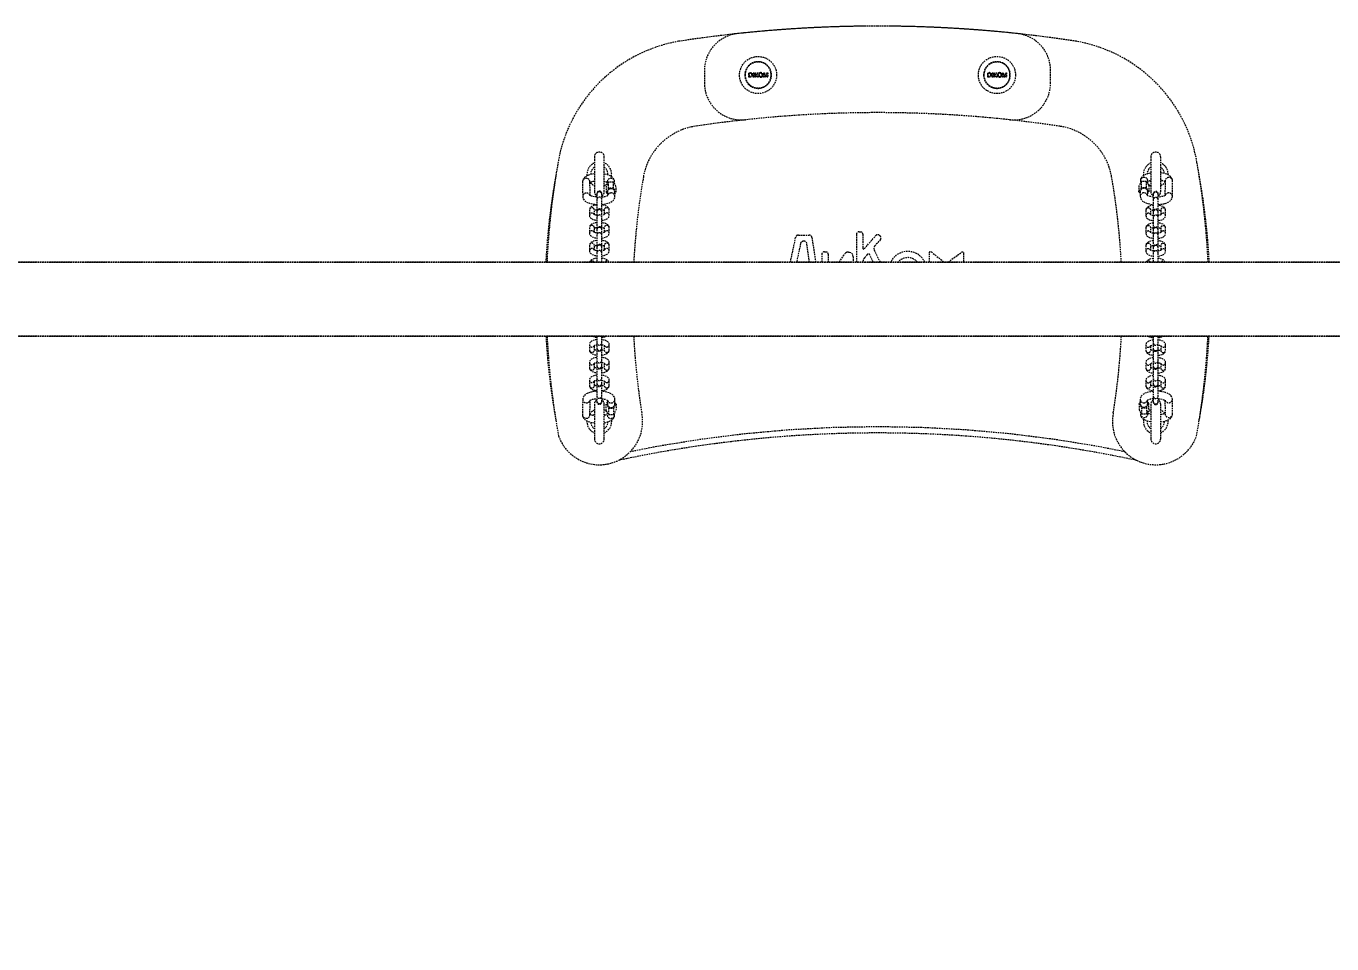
# Model space of a CAD drawing. Header units: millimetres. Extents: x -4440 to 2542, y -4302 to 3582.
# Drawn here: x -654 to 402, y -551 to 192 of the extents above; entities that cross this region are included whole.
import ezdxf

# ---------------------------------------------------------------- set-up
doc = ezdxf.new("R2010")
doc.units = ezdxf.units.MM
doc.linetypes.add('HIDDEN', pattern=[1.905, 1.27, -0.635])
doc.layers.add('DIKOM_ОБЪЕКТ', color=7, linetype='Continuous')
doc.layers.add('DIKOM_РАЗМЕР_ОБЪЕКТА', color=7, linetype='Continuous')
doc.styles.add('style1', font='arialbd.ttf', dxfattribs={"width": 0.8})
doc.dimstyles.new('1-50', dxfattribs={"dimtxt": 300, "dimasz": 200, "dimexe": 100, "dimexo": 0, "dimgap": 100, "dimtad": 1, "dimtxsty": 'style1', "dimcen": 200, "dimclrd": 7, "dimclre": 7, "dimclrt": 7, "dimadec": 1, "dimazin": 2, "dimtfac": 1, "dimtmove": 0, "dimatfit": 2, "dimfxl": 0, "dimlwd": 25, "dimlwe": 18, "dimarcsym": 0})

# ---------------------------------------------------------------- blocks, each defined once
blk = doc.blocks.new('*D2')
at = {"layer": 'Defpoints', "color": 0, "transparency": 16777216}
for p in [(-1667.4, -28.9), (2536.4, -836.2), (2536.4, -1274.4)]:
    blk.add_point(p, dxfattribs=at)
at = {"layer": 'DIKOM_РАЗМЕР_ОБЪЕКТА', "color": 7, "lineweight": 18, "transparency": 16777216}
for p, q in [((-1667.4, -28.9), (-1667.4, -1374.4)), ((2536.4, -836.2), (2536.4, -1374.4))]:
    blk.add_line(p, q, dxfattribs=at)
at = {"layer": 'DIKOM_РАЗМЕР_ОБЪЕКТА', "color": 7, "lineweight": 25, "transparency": 16777216}
blk.add_line((-1467.4, -1274.4), (2336.4, -1274.4), dxfattribs=at)
at = {"layer": 'DIKOM_РАЗМЕР_ОБЪЕКТА', "color": 7, "transparency": 16777216}
for points in [[(-1467.4, -1241.1), (-1467.4, -1307.8), (-1667.4, -1274.4)], [(2336.4, -1241.1), (2336.4, -1307.8), (2536.4, -1274.4)]]:
    blk.add_solid(points, dxfattribs=at)
at = {"layer": 'DIKOM_РАЗМЕР_ОБЪЕКТА', "color": 7, "transparency": 16777216, "insert": (540.2, -1021.3), "char_height": 300, "attachment_point": 5, "style": 'style1'}
blk.add_mtext('{\\fArial|b0|i0|c204|p34;4200}', dxfattribs=at)

msp = doc.modelspace()

# ---------------------------------------------------------------- linework, layer by layer
at = {"layer": 'DIKOM_ОБЪЕКТ', "color": 7, "linetype": 'HIDDEN', "lineweight": 15}
for p, q in [((-105.221, 155.991), (-105.221, 145.95)), ((-69.35, 154.204), (-68.135, 154.204)), ((-69.35, 150.704), (-69.35, 154.204)), ((-68.083, 150.704), (-69.35, 150.704)), ((-68.895, 151.113), (-68.895, 153.795)), ((-68.895, 153.795), (-68.142, 153.795)), ((-68.127, 151.113), (-68.895, 151.113)), ((-65.759, 154.204), (-65.304, 154.204)), ((-65.759, 150.704), (-65.759, 154.204)), ((-65.304, 150.704), (-65.759, 150.704)), ((-65.304, 154.204), (-65.304, 150.704)), ((-64.486, 154.204), (-64.031, 154.204)), ((-64.486, 150.704), (-64.486, 154.204)), ((-64.031, 150.704), (-64.486, 150.704)), ((-64.031, 154.204), (-64.031, 152.53)), ((-64.031, 151.932), (-64.031, 150.704)), ((-62.24, 154.204), (-61.6, 154.204)), ((-61.565, 150.704), (-62.179, 150.704)), ((-57.395, 154.204), (-56.687, 154.204)), ((-57.395, 150.704), (-57.395, 154.204)), ((-56.94, 150.704), (-57.395, 150.704)), ((-56.94, 153.679), (-56.94, 150.704)), ((-56.926, 153.679), (-56.94, 153.679)), ((-55.95, 150.704), (-56.926, 153.679)), ((-56.687, 154.204), (-55.86, 151.728)), ((-55.492, 150.704), (-55.95, 150.704)), ((-55.7, 151.21), (-55.691, 151.21)), ((-55.503, 151.77), (-54.662, 154.204)), ((-54.495, 153.631), (-55.492, 150.704)), ((-54.662, 154.204), (-54.031, 154.204)), ((-54.486, 153.631), (-54.495, 153.631)), ((-54.486, 150.704), (-54.486, 153.631)), ((-54.031, 150.704), (-54.486, 150.704)), ((-54.031, 154.204), (-54.031, 150.704)), ((123.832, 154.204), (125.046, 154.204)), ((123.832, 150.704), (123.832, 154.204)), ((125.099, 150.704), (123.832, 150.704)), ((124.286, 151.113), (124.286, 153.795)), ((124.286, 153.795), (125.039, 153.795)), ((125.054, 151.113), (124.286, 151.113)), ((127.423, 154.204), (127.877, 154.204)), ((127.423, 150.704), (127.423, 154.204)), ((127.877, 150.704), (127.423, 150.704)), ((127.877, 154.204), (127.877, 150.704)), ((128.695, 154.204), (129.15, 154.204)), ((128.695, 150.704), (128.695, 154.204)), ((129.15, 150.704), (128.695, 150.704)), ((129.15, 154.204), (129.15, 152.53)), ((129.15, 151.932), (129.15, 150.704)), ((130.942, 154.204), (131.582, 154.204)), ((131.616, 150.704), (131.002, 150.704)), ((135.786, 154.204), (136.494, 154.204)), ((135.786, 150.704), (135.786, 154.204)), ((136.241, 150.704), (135.786, 150.704)), ((136.241, 153.679), (136.241, 150.704)), ((136.255, 153.679), (136.241, 153.679)), ((137.231, 150.704), (136.255, 153.679)), ((136.494, 154.204), (137.322, 151.728)), ((137.69, 150.704), (137.231, 150.704)), ((137.482, 151.21), (137.491, 151.21)), ((137.678, 151.77), (138.519, 154.204)), ((138.686, 153.631), (137.69, 150.704)), ((138.519, 154.204), (139.15, 154.204)), ((138.695, 153.631), (138.686, 153.631)), ((138.695, 150.704), (138.695, 153.631)), ((139.15, 150.704), (138.695, 150.704)), ((139.15, 154.204), (139.15, 150.704)), ((174.722, 145.95), (174.722, 155.991)), ((-194.25, 86.044), (-194.25, 58.044)), ((-186.25, 58.044), (-186.25, 86.044)), ((255.75, 86.044), (255.75, 58.044)), ((263.75, 58.044), (263.75, 86.044)), ((-203.846, 65.941), (-203.678, 54.032)), ((-197.689, 54.858), (-197.846, 66.026)), ((-182.809, 65.772), (-184.823, 62.503)), ((-183.846, 65.969), (-183.82, 64.13)), ((-183.342, 71.463), (-183.25, 72.044)), ((-178.783, 65.777), (-182.809, 65.772)), ((-182.74, 60.868), (-182.809, 65.772)), ((-178.714, 60.873), (-178.783, 65.777)), ((-176.771, 62.515), (-178.783, 65.777)), ((-177.821, 64.217), (-177.847, 66.054)), ((248.286, 66.281), (246.272, 63.043)), ((247.347, 66.751), (247.32, 64.728)), ((248.217, 61.134), (248.286, 66.281)), ((252.312, 66.273), (248.286, 66.281)), ((252.243, 61.126), (252.312, 66.273)), ((254.324, 63.026), (252.312, 66.273)), ((253.32, 64.646), (253.347, 66.671)), ((263.75, 66.332), (264.445, 66.984)), ((267.347, 66.709), (267.188, 54.861)), ((273.179, 54.128), (273.347, 66.628)), ((-192.25, 56.342), (-192.25, 55.943)), ((-192.25, 55.943), (-192.25, 51.635)), ((-188.25, 55.943), (-188.25, 56.342)), ((-188.25, 51.635), (-188.25, 55.943)), ((-184.823, 62.503), (-184.754, 57.599)), ((-182.74, 60.868), (-184.754, 57.599)), ((-184.754, 57.599), (-183.704, 55.897)), ((-183.728, 57.563), (-183.689, 54.84)), ((-178.714, 60.873), (-182.74, 60.868)), ((-176.702, 57.611), (-178.714, 60.873)), ((-177.679, 54.145), (-177.728, 57.647)), ((-177.705, 55.984), (-176.702, 57.611)), ((-176.702, 57.611), (-176.771, 62.515)), ((246.203, 57.896), (246.272, 63.043)), ((248.217, 61.134), (246.203, 57.896)), ((246.203, 57.896), (247.207, 56.276)), ((247.229, 57.928), (247.18, 54.251)), ((252.243, 61.126), (248.217, 61.134)), ((254.254, 57.879), (252.243, 61.126)), ((253.189, 54.857), (253.229, 57.847)), ((253.207, 56.194), (254.254, 57.879)), ((254.324, 63.026), (254.254, 57.879)), ((257.75, 56.143), (257.75, 55.743)), ((257.75, 55.743), (257.75, 51.435)), ((261.75, 55.743), (261.75, 56.143)), ((261.75, 51.435), (261.75, 55.743)), ((-198.25, 43.163), (-198.25, 38.855)), ((-194.25, 39.402), (-194.25, 43.163)), ((-192.25, 51.635), (-192.25, 41.983)), ((-188.25, 41.983), (-188.25, 51.635)), ((-186.25, 43.163), (-186.249, 43.222)), ((-186.25, 43.163), (-186.25, 39.398)), ((-182.25, 38.855), (-182.25, 43.163)), ((251.75, 42.963), (251.75, 38.656)), ((255.75, 39.202), (255.75, 42.963)), ((257.75, 51.435), (257.75, 41.784)), ((261.75, 41.784), (261.75, 51.435)), ((263.75, 42.963), (263.75, 39.199)), ((267.75, 38.656), (267.75, 42.963)), ((-192.25, 41.983), (-192.25, 41.583)), ((-192.25, 41.583), (-192.25, 37.276)), ((-192.25, 37.276), (-192.25, 27.624)), ((-188.25, 41.583), (-188.25, 41.983)), ((-188.25, 37.276), (-188.25, 41.583)), ((-188.25, 27.624), (-188.25, 37.276)), ((257.75, 41.784), (257.75, 41.384)), ((257.75, 41.384), (257.75, 37.076)), ((257.75, 37.076), (257.75, 27.425)), ((261.75, 41.384), (261.75, 41.784)), ((261.75, 37.076), (261.75, 41.384)), ((261.75, 27.425), (261.75, 37.076)), ((-198.25, 28.804), (-198.25, 24.496)), ((-194.25, 25.043), (-194.25, 28.804)), ((-192.25, 27.624), (-192.25, 27.224)), ((-192.25, 27.224), (-192.25, 22.916)), ((-192.25, 22.916), (-192.25, 13.265)), ((-188.25, 27.224), (-188.25, 27.624)), ((-188.25, 22.916), (-188.25, 27.224)), ((-188.25, 13.265), (-188.25, 22.916)), ((-186.25, 28.804), (-186.249, 28.863)), ((-186.25, 28.804), (-186.25, 25.039)), ((-182.25, 24.496), (-182.25, 28.804)), ((-29.068, 22.856), (-20.594, 22.856)), ((17.987, 1.07), (17.987, 23.524)), ((19.955, 25.491), (20.94, 25.491)), ((22.909, 23.524), (22.909, 12.419)), ((24.196, 11.94), (33.388, 22.492)), ((36.166, 22.694), (36.911, 22.052)), ((251.75, 28.604), (251.75, 24.297)), ((255.75, 24.843), (255.75, 28.604)), ((257.75, 27.425), (257.75, 27.025)), ((257.75, 27.025), (257.75, 22.717)), ((257.75, 22.717), (257.75, 13.066)), ((261.75, 27.025), (261.75, 27.425)), ((261.75, 22.717), (261.75, 27.025)), ((261.75, 13.066), (261.75, 22.717)), ((263.75, 28.604), (263.75, 24.84)), ((267.75, 24.297), (267.75, 28.604)), ((-198.25, 14.445), (-198.25, 10.137)), ((-194.25, 10.683), (-194.25, 14.445)), ((-192.25, 13.265), (-192.25, 12.865)), ((-192.25, 12.865), (-192.25, 8.557)), ((-188.25, 12.865), (-188.25, 13.265)), ((-188.25, 8.557), (-188.25, 12.865)), ((-186.25, 14.445), (-186.249, 14.504)), ((-186.25, 14.445), (-186.25, 10.68)), ((-182.25, 10.137), (-182.25, 14.445)), ((-35.678, 1.07), (-31.473, 20.937)), ((-27.548, 16.016), (-30.67, 1.07)), ((-20.247, 1.07), (-22.437, 15.996)), ((-18.293, 20.917), (-15.307, 1.07)), ((32.099, 10.806), (36.761, 1.07)), ((37.111, 19.277), (32.537, 14.073)), ((251.75, 14.245), (251.75, 9.937)), ((255.75, 10.484), (255.75, 14.245)), ((257.75, 13.066), (257.75, 12.666)), ((257.75, 12.666), (257.75, 8.358)), ((261.75, 12.666), (261.75, 13.066)), ((261.75, 8.358), (261.75, 12.666)), ((263.75, 14.245), (263.75, 10.481)), ((267.75, 9.937), (267.75, 14.245)), ((2044.727, 1.07), (-675.226, 1.07)), ((-675.226, 1.07), (2044.727, 1.07)), ((-192.25, 8.557), (-192.25, 1.07)), ((-188.25, 1.07), (-188.25, 8.557)), ((-10.076, 1.07), (-10.076, 7.386)), ((-8.107, 9.355), (-7.123, 9.355)), ((-5.155, 7.386), (-5.155, 1.07)), ((3.815, 1.07), (8.106, 7.475)), ((11.17, 9.112), (12.114, 9.112)), ((14.92, 5.192), (14.92, 1.07)), ((26.454, 7.029), (24.196, 4.413)), ((31.307, 1.07), (28.591, 6.743)), ((76.745, 1.07), (76.745, 8.448)), ((78.286, 9.193), (88.497, 1.07)), ((91.843, 1.07), (102.713, 8.994)), ((104.304, 8.187), (104.304, 1.07)), ((257.75, 8.358), (257.75, 1.07)), ((261.75, 1.07), (261.75, 8.358)), ((-675.226, -58.93), (2044.727, -58.93)), ((2044.727, -58.93), (-675.226, -58.93)), ((-192.25, -58.93), (-192.25, -64.269)), ((-188.25, -64.269), (-188.25, -58.93)), ((257.75, -58.93), (257.75, -64.468)), ((261.75, -64.468), (261.75, -58.93)), ((-198.25, -65.848), (-198.25, -70.156)), ((-194.25, -70.156), (-194.25, -66.392)), ((-192.25, -64.269), (-192.25, -68.577)), ((-192.25, -68.577), (-192.25, -68.977)), ((-192.25, -68.977), (-192.25, -78.628)), ((-188.25, -68.577), (-188.25, -64.269)), ((-188.25, -68.977), (-188.25, -68.577)), ((-188.25, -78.628), (-188.25, -68.977)), ((-186.25, -66.395), (-186.25, -70.156)), ((-182.25, -70.156), (-182.25, -65.848)), ((251.75, -66.048), (251.75, -70.356)), ((255.75, -70.356), (255.749, -70.415)), ((255.75, -70.356), (255.75, -66.591)), ((257.75, -64.468), (257.75, -68.776)), ((257.75, -68.776), (257.75, -69.176)), ((257.75, -69.176), (257.75, -78.828)), ((261.75, -68.776), (261.75, -64.468)), ((261.75, -69.176), (261.75, -68.776)), ((261.75, -78.828), (261.75, -69.176)), ((263.75, -66.594), (263.75, -70.356)), ((267.75, -70.356), (267.75, -66.048)), ((-198.25, -80.208), (-198.25, -84.515)), ((-194.25, -84.515), (-194.25, -80.751)), ((-192.25, -78.628), (-192.25, -82.936)), ((-192.25, -82.936), (-192.25, -83.336)), ((-192.25, -83.336), (-192.25, -92.987)), ((-188.25, -82.936), (-188.25, -78.628)), ((-188.25, -83.336), (-188.25, -82.936)), ((-188.25, -92.987), (-188.25, -83.336)), ((-186.25, -80.754), (-186.25, -84.515)), ((-182.25, -84.515), (-182.25, -80.208)), ((251.75, -80.407), (251.75, -84.715)), ((255.75, -84.715), (255.75, -80.95)), ((257.75, -78.828), (257.75, -83.135)), ((257.75, -83.135), (257.75, -83.535)), ((257.75, -83.535), (257.75, -93.187)), ((261.75, -83.135), (261.75, -78.828)), ((261.75, -83.535), (261.75, -83.135)), ((261.75, -93.187), (261.75, -83.535)), ((263.75, -80.954), (263.75, -84.715)), ((267.75, -84.715), (267.75, -80.407)), ((-198.25, -94.567), (-198.25, -98.875)), ((-192.25, -92.987), (-192.25, -97.295)), ((-188.25, -97.295), (-188.25, -92.987)), ((-182.25, -98.875), (-182.25, -94.567)), ((251.75, -94.766), (251.75, -99.074)), ((255.75, -84.715), (255.749, -84.774)), ((257.75, -93.187), (257.75, -97.494)), ((261.75, -97.494), (261.75, -93.187)), ((267.75, -99.074), (267.75, -94.766)), ((-194.25, -98.875), (-194.25, -95.11)), ((-192.25, -97.295), (-192.25, -97.695)), ((-192.25, -97.695), (-192.25, -107.346)), ((-188.25, -97.695), (-188.25, -97.295)), ((-188.25, -107.346), (-188.25, -97.695)), ((-186.25, -95.113), (-186.25, -98.875)), ((255.75, -99.074), (255.749, -99.133)), ((255.75, -99.074), (255.75, -95.309)), ((257.75, -97.494), (257.75, -97.894)), ((257.75, -97.894), (257.75, -107.546)), ((261.75, -97.894), (261.75, -97.494)), ((261.75, -107.546), (261.75, -97.894)), ((263.75, -95.313), (263.75, -99.074)), ((-203.678, -110.039), (-203.846, -122.539)), ((-197.846, -122.62), (-197.688, -110.772)), ((-194.25, -113.956), (-194.25, -141.956)), ((-192.25, -107.346), (-192.25, -111.654)), ((-192.25, -111.654), (-192.25, -112.054)), ((-188.25, -111.654), (-188.25, -107.346)), ((-188.25, -112.054), (-188.25, -111.654)), ((-186.25, -141.956), (-186.25, -113.956)), ((-184.823, -118.937), (-184.754, -113.79)), ((-183.706, -112.105), (-184.754, -113.79)), ((-184.754, -113.79), (-182.742, -117.037)), ((-183.688, -110.769), (-183.728, -113.759)), ((-178.717, -117.045), (-176.702, -113.807)), ((-177.728, -113.839), (-177.679, -110.162)), ((-176.702, -113.807), (-177.706, -112.187)), ((-176.702, -113.807), (-176.771, -118.954)), ((247.206, -111.895), (246.203, -113.522)), ((246.203, -113.522), (248.215, -116.784)), ((246.203, -113.522), (246.272, -118.426)), ((247.18, -110.056), (247.229, -113.558)), ((252.241, -116.779), (254.254, -113.511)), ((253.229, -113.474), (253.19, -110.751)), ((254.254, -113.511), (253.205, -111.809)), ((254.324, -118.414), (254.254, -113.511)), ((255.75, -113.956), (255.75, -141.956)), ((257.75, -107.546), (257.75, -111.854)), ((257.75, -111.854), (257.75, -112.254)), ((261.75, -111.854), (261.75, -107.546)), ((261.75, -112.254), (261.75, -111.854)), ((263.75, -141.956), (263.75, -113.956)), ((267.19, -110.769), (267.347, -121.937)), ((273.347, -121.852), (273.179, -109.943)), ((-185.778, -122.686), (-186.25, -122.243)), ((-184.823, -118.937), (-182.811, -122.184)), ((-183.819, -120.557), (-183.846, -122.582)), ((-182.742, -117.037), (-182.811, -122.184)), ((-182.811, -122.184), (-178.785, -122.192)), ((-182.742, -117.037), (-178.717, -117.045)), ((-178.717, -117.045), (-178.785, -122.192)), ((-178.785, -122.192), (-176.771, -118.954)), ((-177.847, -122.662), (-177.819, -120.639)), ((246.272, -118.426), (248.284, -121.688)), ((247.322, -120.128), (247.347, -121.965)), ((248.215, -116.784), (252.241, -116.779)), ((248.215, -116.784), (248.284, -121.688)), ((248.284, -121.688), (252.309, -121.683)), ((252.241, -116.779), (252.309, -121.683)), ((252.309, -121.683), (254.324, -118.414)), ((253.347, -121.881), (253.321, -120.041)), ((266.75, -127.956), (266.712, -127.713))]:
    msp.add_line(p, q, dxfattribs=at)
at = {"layer": 'DIKOM_ОБЪЕКТ', "color": 7, "linetype": 'HIDDEN', "lineweight": 15, "flags": 128}
for points in [[(-66.895, 152.483), (-66.977, 151.833), (-67.115, 151.531), (-67.294, 151.327), (-67.586, 151.172), (-68.016, 151.115), (-68.127, 151.113)], [(-66.44, 152.473), (-66.591, 151.599), (-66.807, 151.207), (-67.067, 150.957), (-67.391, 150.801), (-68.083, 150.704)], [(-64.031, 152.53), (-63.71, 152.83), (-62.424, 154.032), (-62.24, 154.204)], [(-63.438, 152.486), (-63.673, 152.267), (-64.031, 151.932)], [(-62.179, 150.704), (-62.371, 150.977), (-63.141, 152.066), (-63.438, 152.486)], [(-63.102, 152.8), (-62.905, 152.984), (-62.12, 153.718), (-61.84, 153.979), (-61.6, 154.204)], [(-61.565, 150.704), (-61.761, 150.971), (-61.84, 151.079), (-61.989, 151.282), (-62.584, 152.093), (-63.102, 152.8)], [(126.286, 152.483), (126.205, 151.833), (126.066, 151.531), (125.888, 151.327), (125.596, 151.172), (125.165, 151.115), (125.054, 151.113)], [(126.741, 152.473), (126.59, 151.599), (126.374, 151.207), (126.114, 150.957), (125.79, 150.801), (125.099, 150.704)], [(129.15, 152.53), (129.471, 152.83), (130.757, 154.032), (130.942, 154.204)], [(129.743, 152.486), (129.509, 152.267), (129.15, 151.932)], [(131.002, 150.704), (130.81, 150.977), (130.04, 152.066), (129.743, 152.486)], [(130.08, 152.8), (130.276, 152.984), (131.062, 153.718), (131.341, 153.979), (131.582, 154.204)], [(131.616, 150.704), (131.42, 150.971), (131.341, 151.079), (131.192, 151.282), (130.598, 152.093), (130.08, 152.8)], [(-194.25, 72.299), (-195.464, 72.149), (-197.24, 71.796), (-198.9, 71.311), (-200.433, 70.665), (-201.699, 69.889), (-202.619, 69.054), (-203.278, 68.138), (-203.695, 67.125), (-203.846, 65.941)], [(-177.847, 66.054), (-178.006, 67.148), (-178.424, 68.15), (-179.047, 69.018), (-179.875, 69.792), (-180.966, 70.505), (-182.394, 71.161), (-184.08, 71.698), (-185.886, 72.089), (-186.25, 72.139)], [(255.75, 72.999), (254.058, 72.658), (252.381, 72.158), (250.832, 71.495), (249.421, 70.598), (248.513, 69.728), (247.868, 68.777), (247.473, 67.735), (247.347, 66.751)], [(273.347, 66.628), (273.225, 67.712), (272.834, 68.755), (272.227, 69.667), (271.411, 70.481), (270.335, 71.229), (268.937, 71.915), (267.267, 72.487), (265.466, 72.908), (263.75, 73.163)], [(-203.678, 54.032), (-203.519, 52.938), (-203.101, 51.936), (-202.478, 51.068), (-201.65, 50.294), (-200.559, 49.581), (-199.131, 48.925), (-197.445, 48.387), (-195.639, 47.997), (-193.754, 47.739), (-192.25, 47.636)], [(-192.25, 53.644), (-192.635, 53.662), (-194.13, 53.83), (-195.466, 54.079), (-196.571, 54.382), (-197.383, 54.695), (-197.818, 54.926), (-197.989, 55.049), (-197.978, 55.035)], [(-188.25, 47.688), (-187.932, 47.706), (-186.061, 47.937), (-184.285, 48.29), (-182.625, 48.775), (-181.092, 49.42), (-179.826, 50.197), (-178.906, 51.032), (-178.247, 51.948), (-177.83, 52.961), (-177.679, 54.145)], [(247.18, 54.251), (247.302, 53.168), (247.693, 52.124), (248.299, 51.213), (249.116, 50.399), (250.191, 49.651), (251.59, 48.965), (253.259, 48.393), (255.061, 47.972), (256.948, 47.691), (257.75, 47.629)], [(257.75, 53.643), (256.425, 53.822), (255.146, 54.097), (254.113, 54.419), (253.444, 54.708), (253.052, 54.937), (252.915, 55.045), (252.924, 55.033)], [(267.429, 55.021), (267.441, 55.036), (267.278, 54.912), (266.859, 54.675), (266.163, 54.385), (265.191, 54.088), (263.973, 53.826), (262.562, 53.632), (261.75, 53.577)], [(261.75, 47.57), (262.791, 47.627), (264.675, 47.86), (266.468, 48.222), (268.145, 48.721), (269.694, 49.385), (271.106, 50.282), (272.014, 51.151), (272.658, 52.103), (273.053, 53.145), (273.179, 54.128)], [(-192.25, 47.197), (-192.568, 47.169), (-193.987, 46.913), (-195.296, 46.521), (-196.486, 45.948), (-197.306, 45.31), (-197.858, 44.598), (-198.181, 43.777), (-198.25, 43.163)], [(-182.25, 43.163), (-182.397, 44.057), (-182.783, 44.821), (-183.349, 45.457), (-184.123, 46.014), (-185.197, 46.519), (-186.555, 46.923), (-188.018, 47.18), (-188.25, 47.199)], [(257.75, 46.997), (257.432, 46.97), (256.013, 46.714), (254.704, 46.322), (253.514, 45.748), (252.694, 45.111), (252.142, 44.398), (251.819, 43.578), (251.75, 42.963)], [(267.75, 42.963), (267.603, 43.857), (267.217, 44.622), (266.651, 45.257), (265.877, 45.815), (264.803, 46.32), (263.445, 46.724), (261.982, 46.981), (261.75, 47)], [(-198.25, 38.855), (-198.103, 37.961), (-197.716, 37.197), (-197.15, 36.561), (-196.376, 36.004), (-195.302, 35.499), (-193.945, 35.095), (-192.481, 34.838), (-192.25, 34.819)], [(-192.25, 32.837), (-192.568, 32.81), (-193.987, 32.554), (-195.296, 32.162), (-196.486, 31.589), (-197.306, 30.951), (-197.858, 30.239), (-198.181, 29.418), (-198.25, 28.804)], [(-192.25, 38.853), (-193.02, 38.986), (-193.833, 39.221), (-194.29, 39.419), (-194.476, 39.536), (-194.465, 39.522)], [(-186.04, 39.519), (-186.034, 39.528), (-186.251, 39.398), (-186.724, 39.2), (-187.467, 38.989), (-188.25, 38.85)], [(-188.25, 34.821), (-187.932, 34.849), (-186.512, 35.105), (-185.203, 35.497), (-184.013, 36.07), (-183.194, 36.708), (-182.641, 37.42), (-182.318, 38.241), (-182.25, 38.855)], [(-182.25, 28.804), (-182.397, 29.698), (-182.783, 30.462), (-183.349, 31.098), (-184.123, 31.655), (-185.197, 32.16), (-186.555, 32.564), (-188.018, 32.821), (-188.25, 32.84)], [(251.75, 38.656), (251.897, 37.762), (252.284, 36.997), (252.85, 36.362), (253.624, 35.804), (254.698, 35.3), (256.055, 34.895), (257.519, 34.638), (257.75, 34.62)], [(257.75, 32.638), (257.432, 32.611), (256.013, 32.355), (254.704, 31.963), (253.514, 31.389), (252.694, 30.752), (252.142, 30.039), (251.819, 29.219), (251.75, 28.604)], [(257.75, 38.654), (256.98, 38.787), (256.167, 39.021), (255.71, 39.22), (255.524, 39.337), (255.535, 39.323)], [(263.961, 39.32), (263.966, 39.329), (263.749, 39.198), (263.276, 39), (262.533, 38.79), (261.75, 38.651)], [(261.75, 34.622), (262.068, 34.649), (263.488, 34.905), (264.797, 35.297), (265.987, 35.871), (266.806, 36.508), (267.359, 37.221), (267.682, 38.041), (267.75, 38.656)], [(267.75, 28.604), (267.603, 29.498), (267.217, 30.263), (266.651, 30.898), (265.877, 31.456), (264.803, 31.96), (263.445, 32.365), (261.982, 32.622), (261.75, 32.64)], [(-198.25, 24.496), (-198.103, 23.602), (-197.716, 22.837), (-197.15, 22.202), (-196.376, 21.645), (-195.302, 21.14), (-193.945, 20.736), (-192.481, 20.479), (-192.25, 20.46)], [(-192.25, 24.494), (-193.02, 24.627), (-193.833, 24.861), (-194.29, 25.06), (-194.476, 25.177), (-194.465, 25.163)], [(-186.04, 25.16), (-186.034, 25.169), (-186.251, 25.039), (-186.724, 24.841), (-187.467, 24.63), (-188.25, 24.491)], [(-188.25, 20.462), (-187.932, 20.49), (-186.512, 20.745), (-185.203, 21.138), (-184.013, 21.711), (-183.194, 22.349), (-182.641, 23.061), (-182.318, 23.882), (-182.25, 24.496)], [(17.987, 23.524), (18.098, 24.342), (18.318, 24.79), (18.68, 25.138), (18.922, 25.27)], [(20.94, 25.491), (21.76, 25.38), (22.208, 25.16), (22.556, 24.797), (22.687, 24.557)], [(251.75, 24.297), (251.897, 23.403), (252.284, 22.638), (252.85, 22.003), (253.624, 21.445), (254.698, 20.94), (256.055, 20.536), (257.519, 20.279), (257.75, 20.26)], [(257.75, 24.295), (256.98, 24.428), (256.167, 24.662), (255.71, 24.861), (255.524, 24.978), (255.535, 24.964)], [(263.961, 24.96), (263.966, 24.969), (263.749, 24.839), (263.276, 24.641), (262.533, 24.431), (261.75, 24.292)], [(261.75, 20.263), (262.068, 20.29), (263.488, 20.546), (264.797, 20.938), (265.987, 21.512), (266.806, 22.149), (267.359, 22.862), (267.682, 23.682), (267.75, 24.297)], [(-192.25, 18.478), (-192.568, 18.451), (-193.987, 18.195), (-195.296, 17.803), (-196.486, 17.229), (-197.306, 16.592), (-197.858, 15.879), (-198.181, 15.059), (-198.25, 14.445)], [(-192.25, 10.135), (-193.02, 10.268), (-193.833, 10.502), (-194.29, 10.701), (-194.476, 10.818), (-194.465, 10.804)], [(-182.25, 14.445), (-182.397, 15.338), (-182.783, 16.103), (-183.349, 16.739), (-184.123, 17.296), (-185.197, 17.801), (-186.555, 18.205), (-188.018, 18.462), (-188.25, 18.481)], [(-186.04, 10.801), (-186.034, 10.81), (-186.251, 10.679), (-186.724, 10.481), (-187.467, 10.271), (-188.25, 10.132)], [(22.909, 12.419), (22.967, 11.904), (23.037, 11.714), (23.157, 11.549), (23.264, 11.477), (23.39, 11.445), (23.546, 11.46), (23.772, 11.561), (24.153, 11.892), (24.196, 11.94)], [(257.75, 18.279), (257.432, 18.251), (256.013, 17.996), (254.704, 17.604), (253.514, 17.03), (252.694, 16.392), (252.142, 15.68), (251.819, 14.86), (251.75, 14.245)], [(257.75, 9.935), (256.98, 10.069), (256.167, 10.303), (255.71, 10.501), (255.524, 10.619), (255.535, 10.605)], [(267.75, 14.245), (267.603, 15.139), (267.217, 15.904), (266.651, 16.539), (265.877, 17.097), (264.803, 17.601), (263.445, 18.006), (261.982, 18.263), (261.75, 18.281)], [(263.961, 10.601), (263.966, 10.61), (263.749, 10.48), (263.276, 10.282), (262.533, 10.072), (261.75, 9.933)], [(-198.25, 10.137), (-198.103, 9.243), (-197.716, 8.478), (-197.15, 7.843), (-196.376, 7.285), (-195.302, 6.781), (-193.945, 6.376), (-192.481, 6.119), (-192.25, 6.101)], [(-192.25, 4.119), (-192.568, 4.092), (-193.987, 3.836), (-195.296, 3.444), (-196.486, 2.87), (-197.306, 2.233), (-197.858, 1.52), (-198.035, 1.07)], [(-188.25, 6.103), (-187.932, 6.131), (-186.512, 6.386), (-185.203, 6.778), (-184.013, 7.352), (-183.194, 7.989), (-182.641, 8.702), (-182.318, 9.522), (-182.25, 10.137)], [(-182.442, 1.07), (-182.783, 1.744), (-183.349, 2.379), (-184.123, 2.937), (-185.197, 3.441), (-186.555, 3.846), (-188.018, 4.103), (-188.25, 4.121)], [(-10.076, 7.386), (-9.965, 8.205), (-9.745, 8.654), (-9.382, 9.002), (-9.14, 9.133)], [(-7.123, 9.355), (-6.304, 9.244), (-5.856, 9.024), (-5.508, 8.661), (-5.376, 8.42)], [(12.114, 9.112), (13.081, 8.806), (13.879, 8.176), (14.513, 7.152), (14.911, 5.459), (14.92, 5.192)], [(76.745, 8.448), (76.845, 9.063), (76.962, 9.28), (77.145, 9.449), (77.353, 9.529), (77.556, 9.536), (77.878, 9.446), (78.286, 9.193)], [(102.713, 8.994), (103.262, 9.273), (103.529, 9.309), (103.795, 9.255), (103.996, 9.123), (104.133, 8.947), (104.263, 8.601), (104.304, 8.187)], [(251.75, 9.937), (251.897, 9.044), (252.284, 8.279), (252.85, 7.643), (253.624, 7.086), (254.698, 6.581), (256.055, 6.177), (257.519, 5.92), (257.75, 5.901)], [(257.75, 3.92), (257.432, 3.892), (256.013, 3.637), (254.704, 3.244), (253.514, 2.671), (252.694, 2.033), (252.142, 1.321), (252.043, 1.07)], [(261.75, 5.904), (262.068, 5.931), (263.488, 6.187), (264.797, 6.579), (265.987, 7.152), (266.806, 7.79), (267.359, 8.502), (267.682, 9.323), (267.75, 9.937)], [(267.457, 1.07), (267.217, 1.545), (266.651, 2.18), (265.877, 2.737), (264.803, 3.242), (263.445, 3.646), (261.982, 3.903), (261.75, 3.922)], [(-192.25, -61.815), (-192.568, -61.842), (-193.987, -62.098), (-195.296, -62.49), (-196.486, -63.064), (-197.306, -63.701), (-197.858, -64.414), (-198.181, -65.234), (-198.25, -65.848)], [(-182.25, -65.848), (-182.397, -64.955), (-182.783, -64.19), (-183.349, -63.554), (-184.123, -62.997), (-185.197, -62.492), (-186.555, -62.088), (-188.018, -61.831), (-188.25, -61.812)], [(257.75, -62.014), (257.432, -62.042), (256.013, -62.297), (254.704, -62.689), (253.514, -63.263), (252.694, -63.901), (252.142, -64.613), (251.819, -65.433), (251.75, -66.048)], [(267.75, -66.048), (267.603, -65.154), (267.217, -64.389), (266.651, -63.754), (265.877, -63.196), (264.803, -62.692), (263.445, -62.287), (261.982, -62.03), (261.75, -62.012)], [(-198.25, -70.156), (-198.103, -71.05), (-197.716, -71.815), (-197.15, -72.45), (-196.376, -73.008), (-195.302, -73.512), (-193.945, -73.917), (-192.481, -74.174), (-192.25, -74.192)], [(-194.46, -66.512), (-194.465, -66.521), (-194.249, -66.391), (-193.775, -66.193), (-193.032, -65.983), (-192.25, -65.844)], [(-188.25, -65.847), (-187.479, -65.98), (-186.666, -66.214), (-186.21, -66.413), (-186.023, -66.53), (-186.034, -66.516)], [(-188.25, -74.19), (-187.932, -74.162), (-186.512, -73.907), (-185.203, -73.515), (-184.013, -72.941), (-183.194, -72.304), (-182.641, -71.591), (-182.318, -70.771), (-182.25, -70.156)], [(251.75, -70.356), (251.897, -71.249), (252.284, -72.014), (252.85, -72.65), (253.624, -73.207), (254.698, -73.712), (256.055, -74.116), (257.519, -74.373), (257.75, -74.392)], [(255.54, -66.712), (255.535, -66.721), (255.751, -66.59), (256.225, -66.392), (256.968, -66.182), (257.75, -66.043)], [(261.75, -66.046), (262.521, -66.179), (263.334, -66.413), (263.791, -66.612), (263.977, -66.729), (263.966, -66.715)], [(261.75, -74.389), (262.068, -74.362), (263.488, -74.106), (264.797, -73.714), (265.987, -73.141), (266.806, -72.503), (267.359, -71.791), (267.682, -70.97), (267.75, -70.356)], [(-192.25, -76.174), (-192.568, -76.201), (-193.987, -76.457), (-195.296, -76.849), (-196.486, -77.423), (-197.306, -78.06), (-197.858, -78.773), (-198.181, -79.593), (-198.25, -80.208)], [(-194.46, -80.871), (-194.465, -80.88), (-194.249, -80.75), (-193.775, -80.552), (-193.032, -80.342), (-192.25, -80.203)], [(-182.25, -80.208), (-182.397, -79.314), (-182.783, -78.549), (-183.349, -77.914), (-184.123, -77.356), (-185.197, -76.852), (-186.555, -76.447), (-188.018, -76.19), (-188.25, -76.172)], [(-188.25, -80.206), (-187.479, -80.339), (-186.666, -80.573), (-186.21, -80.772), (-186.023, -80.889), (-186.034, -80.875)], [(257.75, -76.373), (257.432, -76.401), (256.013, -76.656), (254.704, -77.049), (253.514, -77.622), (252.694, -78.26), (252.142, -78.972), (251.819, -79.793), (251.75, -80.407)], [(255.54, -81.071), (255.535, -81.08), (255.751, -80.95), (256.225, -80.752), (256.968, -80.541), (257.75, -80.402)], [(267.75, -80.407), (267.603, -79.513), (267.217, -78.748), (266.651, -78.113), (265.877, -77.556), (264.803, -77.051), (263.445, -76.647), (261.982, -76.39), (261.75, -76.371)], [(261.75, -80.405), (262.521, -80.538), (263.334, -80.772), (263.791, -80.971), (263.977, -81.088), (263.966, -81.074)], [(-198.25, -84.515), (-198.103, -85.409), (-197.716, -86.174), (-197.15, -86.809), (-196.376, -87.367), (-195.302, -87.871), (-193.945, -88.276), (-192.481, -88.533), (-192.25, -88.551)], [(-192.25, -90.533), (-192.568, -90.561), (-193.987, -90.816), (-195.296, -91.208), (-196.486, -91.782), (-197.306, -92.42), (-197.858, -93.132), (-198.181, -93.952), (-198.25, -94.567)], [(-194.46, -95.231), (-194.465, -95.24), (-194.249, -95.109), (-193.775, -94.911), (-193.032, -94.701), (-192.25, -94.562)], [(-188.25, -88.549), (-187.932, -88.522), (-186.512, -88.266), (-185.203, -87.874), (-184.013, -87.3), (-183.194, -86.663), (-182.641, -85.95), (-182.318, -85.13), (-182.25, -84.515)], [(-182.25, -94.567), (-182.397, -93.673), (-182.783, -92.908), (-183.349, -92.273), (-184.123, -91.715), (-185.197, -91.211), (-186.555, -90.806), (-188.018, -90.549), (-188.25, -90.531)], [(-188.25, -94.565), (-187.479, -94.698), (-186.666, -94.932), (-186.21, -95.131), (-186.023, -95.248), (-186.034, -95.234)], [(251.75, -84.715), (251.897, -85.609), (252.284, -86.373), (252.85, -87.009), (253.624, -87.566), (254.698, -88.071), (256.055, -88.475), (257.519, -88.732), (257.75, -88.751)], [(257.75, -90.732), (257.432, -90.76), (256.013, -91.016), (254.704, -91.408), (253.514, -91.981), (252.694, -92.619), (252.142, -93.331), (251.819, -94.152), (251.75, -94.766)], [(255.54, -95.43), (255.535, -95.439), (255.751, -95.309), (256.225, -95.111), (256.968, -94.9), (257.75, -94.762)], [(261.75, -88.749), (262.068, -88.721), (263.488, -88.465), (264.797, -88.073), (265.987, -87.5), (266.806, -86.862), (267.359, -86.15), (267.682, -85.329), (267.75, -84.715)], [(267.75, -94.766), (267.603, -93.872), (267.217, -93.108), (266.651, -92.472), (265.877, -91.915), (264.803, -91.41), (263.445, -91.006), (261.982, -90.749), (261.75, -90.73)], [(261.75, -94.764), (262.521, -94.898), (263.334, -95.132), (263.791, -95.33), (263.977, -95.448), (263.966, -95.433)], [(-192.25, -103.481), (-193.29, -103.538), (-195.174, -103.771), (-196.967, -104.133), (-198.644, -104.632), (-200.193, -105.296), (-201.605, -106.193), (-202.513, -107.062), (-203.157, -108.014), (-203.553, -109.056), (-203.678, -110.039)], [(-198.25, -98.875), (-198.103, -99.768), (-197.716, -100.533), (-197.15, -101.169), (-196.376, -101.726), (-195.302, -102.231), (-193.945, -102.635), (-192.481, -102.892), (-192.25, -102.911)], [(-188.25, -102.908), (-187.932, -102.881), (-186.512, -102.625), (-185.203, -102.233), (-184.013, -101.659), (-183.194, -101.022), (-182.641, -100.309), (-182.318, -99.489), (-182.25, -98.875)], [(-177.679, -110.162), (-177.801, -109.079), (-178.192, -108.035), (-178.798, -107.124), (-179.615, -106.31), (-180.69, -105.562), (-182.089, -104.876), (-183.759, -104.304), (-185.56, -103.883), (-187.447, -103.602), (-188.25, -103.54)], [(257.75, -103.599), (257.432, -103.617), (255.562, -103.848), (253.786, -104.201), (252.126, -104.686), (250.592, -105.332), (249.327, -106.108), (248.406, -106.943), (247.748, -107.859), (247.331, -108.872), (247.18, -110.056)], [(251.75, -99.074), (251.897, -99.968), (252.284, -100.732), (252.85, -101.368), (253.624, -101.925), (254.698, -102.43), (256.055, -102.834), (257.519, -103.091), (257.75, -103.11)], [(261.75, -103.108), (262.068, -103.08), (263.488, -102.824), (264.797, -102.432), (265.987, -101.859), (266.806, -101.221), (267.359, -100.509), (267.682, -99.688), (267.75, -99.074)], [(273.179, -109.943), (273.02, -108.849), (272.602, -107.847), (271.979, -106.979), (271.151, -106.205), (270.06, -105.492), (268.632, -104.836), (266.946, -104.299), (265.14, -103.908), (263.255, -103.65), (261.75, -103.547)], [(-197.929, -110.932), (-197.94, -110.948), (-197.777, -110.823), (-197.358, -110.586), (-196.662, -110.296), (-195.69, -109.999), (-194.472, -109.737), (-193.062, -109.543), (-192.25, -109.488)], [(-188.25, -109.554), (-186.924, -109.733), (-185.645, -110.008), (-184.612, -110.331), (-183.943, -110.619), (-183.551, -110.848), (-183.415, -110.956), (-183.423, -110.944)], [(261.75, -109.555), (262.136, -109.573), (263.631, -109.742), (264.966, -109.99), (266.072, -110.293), (266.883, -110.606), (267.318, -110.837), (267.489, -110.96), (267.478, -110.946)], [(-203.846, -122.539), (-203.724, -123.623), (-203.333, -124.666), (-202.726, -125.578), (-201.91, -126.392), (-200.835, -127.14), (-199.436, -127.826), (-197.766, -128.398), (-195.965, -128.819), (-194.25, -129.075)], [(-186.25, -128.91), (-184.558, -128.569), (-182.881, -128.069), (-181.332, -127.406), (-179.92, -126.509), (-179.012, -125.639), (-178.367, -124.688), (-177.972, -123.646), (-177.847, -122.662)], [(247.347, -121.965), (247.507, -123.059), (247.925, -124.061), (248.548, -124.929), (249.375, -125.703), (250.467, -126.416), (251.895, -127.072), (253.581, -127.61), (255.386, -128), (255.83, -128.061)], [(263.75, -128.21), (264.965, -128.06), (266.741, -127.707), (268.4, -127.222), (269.934, -126.577), (271.199, -125.8), (272.12, -124.965), (272.779, -124.049), (273.196, -123.036), (273.347, -121.852)], [(234.906, -152.513), (213.011, -148.165), (177.767, -142.457), (142.269, -137.997), (106.532, -134.796), (70.676, -132.871), (34.75, -132.229), (-1.175, -132.871), (-37.032, -134.796), (-72.768, -137.997), (-108.266, -142.457), (-143.51, -148.165), (-165.396, -152.511)]]:
    msp.add_lwpolyline(points, dxfattribs=at)
at = {"layer": 'DIKOM_ОБЪЕКТ', "color": 7, "linetype": 'HIDDEN', "lineweight": 15}
for centre in [(-61.84, 152.336), (131.341, 152.336)]:
    msp.add_circle(centre, 15, dxfattribs=at)
at = {"layer": 'DIKOM_ОБЪЕКТ', "color": 7, "linetype": 'HIDDEN', "lineweight": 15, "extrusion": (4.69792e-17, 3.50016e-15, -1)}
for centre, radius in [((61.84, 152.336), 10.8), ((61.84, 152.336), 10.5), ((-131.341, 152.336), 10.8), ((-131.341, 152.336), 10.5)]:
    msp.add_circle(centre, radius, dxfattribs=at)
at = {"layer": 'DIKOM_ОБЪЕКТ', "color": 7, "linetype": 'HIDDEN', "lineweight": 15}
for centre, radius, start, end in [((34.855, -866.425), 1058.336, 90.552281, 98.74938), ((34.965, -866.425), 1058.336, 90.011595, 96.151033), ((34.536, -866.425), 1058.336, 83.848967, 89.988405), ((34.646, -866.425), 1058.336, 81.25062, 89.447719), ((-105.331, 61.412), 120, 99.981896, 170.105559), ((-75.221, 155.991), 30, 96.151033, 180), ((144.722, 155.991), 30, 0, 83.848967), ((174.831, 61.412), 120, 9.894441, 80.018104), ((-67.966, 152.718), 1.096, 347.628677, 99.267472), ((-67.942, 152.73), 1.523, 350.316871, 97.296636), ((-59.682, 152.581), 1.676, 89.385444, 185.811618), ((-59.675, 152.324), 1.677, 177.002373, 270.367912), ((-59.691, 152.626), 1.224, 88.499747, 190.533826), ((-59.659, 152.293), 1.241, 174.929711, 269.512231), ((-59.631, 152.255), 1.206, 268.182169, 9.271373), ((-59.651, 152.594), 1.672, 355.033647, 90.43988), ((-59.613, 152.283), 1.636, 268.211484, 5.847736), ((-59.687, 152.606), 1.257, 352.837437, 88.724712), ((-62.358, 149.428), 6.894, 15.001555, 19.484912), ((-17.642, 138.78), 40.027, 161.06226, 161.907518), ((125.216, 152.718), 1.096, 347.618448, 99.279362), ((125.24, 152.73), 1.523, 350.31727, 97.290945), ((133.499, 152.582), 1.676, 89.38075, 185.820058), ((133.506, 152.324), 1.677, 176.996628, 270.37138), ((133.49, 152.626), 1.224, 88.497623, 190.539814), ((133.523, 152.293), 1.241, 174.921215, 269.517783), ((133.55, 152.255), 1.206, 268.182169, 9.271373), ((133.53, 152.594), 1.672, 355.033647, 90.43988), ((133.568, 152.283), 1.636, 268.21227, 5.844476), ((133.494, 152.606), 1.257, 352.838234, 88.722339), ((130.777, 149.415), 6.941, 15.005502, 19.460903), ((175.539, 138.78), 40.027, 161.06226, 161.907518), ((-75.221, 145.95), 30, 180, 276.195573), ((144.722, 145.95), 30, 263.804427, 0), ((34.86, -868.092), 990, 90.006326, 96.195573), ((34.641, -868.092), 990, 83.804427, 89.993674), ((-105.331, 61.412), 49.999, 98.570319, 170.105261), ((34.761, -868.092), 990, 96.235831, 98.570892), ((34.74, -868.092), 990, 81.429108, 83.764169), ((174.831, 61.412), 49.999, 9.894739, 81.429681), ((-190.25, 86.044), 4, 0, 180), ((259.75, 86.044), 4, 0, 180), ((392.559, -27.969), 625.848, 169.876977, 177.3406), ((-190.25, 72.044), 10, 113.497338, 187.023898), ((-190.25, 72.044), 7, 124.849905, 181.92157), ((-190.25, 72.044), 10, 349.5346, 66.502662), ((-190.059, 72.123), 6.81, 359.341145, 55.984494), ((259.75, 72.044), 10, 113.497338, 186.403331), ((259.75, 72.044), 7, 124.849905, 178.010255), ((259.75, 72.044), 10, 357.261754, 66.502662), ((260.071, 72.261), 6.614, 5.236582, 56.196811), ((-323.059, -27.969), 625.848, 2.6594, 10.123023), ((324.592, -27.956), 558.861, 169.671704, 177.022935), ((-200.845, 65.768), 3.01, 4.904376, 175.548081), ((-193.091, 55.133), 11.18, 95.94793, 115.110482), ((-190.25, 72.044), 10, 222.222105, 246.502662), ((-190.25, 72.044), 10, 293.497338, 309.985287), ((-187.884, 57.138), 9.053, 63.358867, 79.598227), ((-180.842, 65.789), 3.01, 5.652192, 176.570285), ((416.358, -29.582), 579.564, 170.105925, 176.968406), ((-346.858, -29.582), 579.564, 3.031594, 9.894075), ((250.231, 66.597), 2.906, 87.686969, 172.863033), ((250.514, 66.647), 2.859, 7.826732, 93.330931), ((257.229, 58.859), 8.157, 100.444155, 118.490871), ((259.75, 72.044), 10, 232.341502, 246.502662), ((259.75, 72.044), 7, 229.965518, 235.150095), ((259.75, 72.044), 10, 293.497338, 319.295614), ((262.884, 57.65), 9.495, 62.025454, 84.765094), ((270.231, 66.555), 2.906, 87.686635, 172.863099), ((270.452, 66.544), 2.916, 6.878282, 92.040043), ((-255.091, -27.956), 558.861, 2.977065, 10.328296), ((-200.663, 53.842), 3.052, 24.960899, 171.110275), ((-190.25, 58.044), 4, 180, 240), ((-190.25, 56.342), 2, 0, 180), ((-190.311, 55.857), 1.953, 88.18561, 172.924812), ((-190.25, 51.483), 2.007, 4.347335, 175.131237), ((-190.158, 55.889), 1.923, 7.102017, 92.741928), ((-190.25, 58.044), 4, 300, 0), ((-188.776, 65.477), 11.778, 272.563192, 297.369822), ((-180.727, 57.39), 3.01, 4.905747, 175.562079), ((-180.751, 53.938), 2.975, 88.592225, 159.494391), ((-180.573, 54), 2.914, 6.747919, 92.065376), ((250.187, 53.959), 3.054, 20.996535, 170.015041), ((250.113, 57.774), 2.906, 87.684714, 172.862651), ((250.334, 57.764), 2.916, 6.874935, 92.042253), ((259.75, 58.044), 4, 180, 240), ((259.75, 56.143), 2, 0, 180), ((259.751, 55.588), 2.006, 4.742991, 175.574631), ((259.75, 51.283), 2.006, 4.345703, 175.13269), ((259.75, 58.044), 4, 300, 0), ((270.117, 53.955), 3.004, 88.79852, 157.592675), ((270.346, 54.104), 2.859, 7.824907, 93.331005), ((-196.25, 43.008), 2.006, 4.425403, 175.25606), ((-191.756, 37.324), 5.865, 94.824333, 115.157975), ((-190.25, 41.983), 2, 0, 180), ((-190.311, 41.498), 1.953, 88.18561, 172.924812), ((-190.158, 41.529), 1.923, 7.102017, 92.741928), ((-188.641, 37.689), 5.49, 64.176223, 85.910131), ((-184.252, 43.009), 2.008, 4.519535, 173.91049), ((253.689, 42.878), 1.953, 88.18561, 172.924812), ((253.842, 42.91), 1.923, 7.102017, 92.741928), ((258.244, 37.124), 5.865, 94.824, 115.158032), ((259.75, 41.784), 2, 0, 180), ((259.751, 41.229), 2.006, 4.74277, 175.574857), ((261.36, 37.493), 5.486, 64.169237, 85.919272), ((265.75, 42.816), 2.006, 4.217508, 175.208813), ((-196.237, 38.684), 2.038, 25.840848, 170.986793), ((-190.25, 37.123), 2.007, 4.347335, 175.131237), ((-184.256, 38.703), 2.034, 9.42555, 155.70898), ((253.763, 38.485), 2.038, 25.842404, 170.994114), ((259.75, 36.924), 2.006, 4.345667, 175.133744), ((265.744, 38.504), 2.033, 9.33112, 157.408502), ((-196.25, 28.649), 2.006, 4.425109, 175.258179), ((-196.237, 24.325), 2.038, 25.84095, 170.987517), ((-191.757, 22.966), 5.864, 94.821869, 115.159732), ((-190.25, 27.624), 2, 0, 180), ((-190.312, 27.139), 1.953, 88.185289, 172.925865), ((-190.25, 22.764), 2.007, 4.347335, 175.131237), ((-190.158, 27.17), 1.923, 7.101019, 92.742207), ((-188.641, 23.33), 5.49, 64.176172, 85.910459), ((-184.252, 28.65), 2.008, 4.519413, 173.91071), ((-184.256, 24.344), 2.033, 9.336646, 157.409407), ((-29.404, 20.723), 2.08, 111.029557, 174.08055), ((-29.063, 20.027), 2.831, 90.109185, 112.601639), ((-20.662, 20.441), 2.416, 11.358299, 88.405569), ((19.95, 22.993), 2.498, 89.881023, 114.289687), ((20.414, 23.529), 2.495, 359.879714, 24.339425), ((34.879, 21.196), 1.975, 49.319622, 139.013924), ((35.617, 20.563), 1.972, 319.252797, 49.019831), ((253.689, 28.519), 1.953, 88.185289, 172.925865), ((253.763, 24.125), 2.038, 25.842507, 170.994839), ((253.842, 28.55), 1.923, 7.10102, 92.742207), ((258.243, 22.766), 5.864, 94.821869, 115.159732), ((259.75, 27.425), 2, 0, 180), ((259.751, 26.87), 2.006, 4.741821, 175.574891), ((259.75, 22.565), 2.006, 4.345667, 175.133744), ((261.36, 23.134), 5.486, 64.169237, 85.919272), ((265.75, 28.457), 2.006, 4.217733, 175.208585), ((265.744, 24.145), 2.033, 9.330476, 157.408781), ((-196.25, 14.29), 2.006, 4.425628, 175.255839), ((-196.237, 9.966), 2.038, 25.84095, 170.987517), ((-191.756, 8.605), 5.865, 94.824973, 115.15761), ((-190.25, 13.265), 2, 0, 180), ((-190.312, 12.78), 1.953, 88.185289, 172.925865), ((-190.158, 12.811), 1.923, 7.101019, 92.742207), ((-188.641, 8.97), 5.49, 64.176172, 85.910459), ((-184.252, 14.291), 2.008, 4.519413, 173.91071), ((-184.256, 9.985), 2.033, 9.336646, 157.409407), ((-24.992, 15.241), 2.695, 88.897393, 161.504918), ((-24.894, 14.927), 3.01, 68.466748, 90.878797), ((-24.456, 15.824), 2.027, 4.857347, 70.796652), ((35.159, 12.06), 3.307, 142.445031, 202.279737), ((253.689, 14.16), 1.953, 88.185289, 172.925865), ((253.763, 9.766), 2.038, 25.842507, 170.994839), ((253.842, 14.191), 1.923, 7.101019, 92.742207), ((258.244, 8.406), 5.865, 94.824973, 115.15761), ((259.75, 13.066), 2, 0, 180), ((259.751, 12.511), 2.006, 4.741821, 175.574891), ((261.36, 8.775), 5.486, 64.169237, 85.919272), ((265.75, 14.098), 2.006, 4.217733, 175.208585), ((265.744, 9.786), 2.033, 9.330476, 157.408781), ((-196.25, -0.134), 2.082, 35.296236, 144.679707), ((-190.25, 8.405), 2.007, 4.347335, 175.131237), ((-184.25, -0.131), 2.081, 35.225168, 144.735035), ((-8.112, 6.859), 2.496, 89.875632, 114.315178), ((-7.654, 7.391), 2.499, 359.890435, 24.309611), ((10.943, 5.742), 3.325, 106.240123, 148.577018), ((11.196, 5.282), 3.832, 90.38327, 107.969613), ((27.582, 1), 4.674, 165.675662, 177.194747), ((27.873, 1.13), 4.93, 138.236235, 167.859897), ((27.453, 6.364), 1.201, 18.568515, 146.313171), ((59.194, -5.725), 15.341, 26.288955, 153.711045), ((59.194, -5.725), 10.341, 41.074572, 138.925428), ((253.741, -0.324), 2.077, 89.749699, 137.75413), ((253.783, -0.275), 2.028, 41.704405, 90.925585), ((259.75, 8.206), 2.006, 4.345667, 175.133744), ((265.751, -0.345), 2.096, 42.47523, 137.570527), ((324.592, -27.956), 558.861, 183.177246, 190.319227), ((392.559, -27.969), 625.848, 182.835655, 190.276485), ((-191.274, -48.53), 11.345, 246.61935, 265.065648), ((-189.165, -48.779), 11.09, 274.73689, 293.540872), ((416.358, -29.582), 579.564, 182.902674, 189.070623), ((-346.858, -29.582), 579.564, 350.929377, 357.097326), ((258.727, -48.722), 11.352, 244.274141, 265.062646), ((260.84, -49.008), 11.06, 274.722301, 295.940609), ((-323.059, -27.969), 625.848, 349.723515, 357.164345), ((-255.091, -27.956), 558.861, 349.680773, 356.822754), ((-196.244, -65.697), 2.033, 189.337063, 337.411725), ((-196.249, -70.009), 2.006, 184.215653, 355.199375), ((-191.859, -64.686), 5.486, 244.169189, 265.920489), ((-190.249, -64.117), 2.007, 184.347335, 355.131237), ((-190.25, -68.422), 2.006, 184.728011, 355.573622), ((-190.25, -68.977), 2, 180, 0), ((-188.742, -64.318), 5.864, 274.821869, 295.159732), ((-184.341, -70.102), 1.923, 187.120935, 272.735491), ((-184.262, -65.677), 2.038, 205.840732, 350.986196), ((-184.188, -70.071), 1.953, 268.180759, 352.913245), ((253.756, -65.896), 2.033, 189.331763, 337.408223), ((253.752, -70.202), 2.008, 184.501561, 353.909205), ((258.141, -64.885), 5.486, 244.169237, 265.919272), ((259.751, -64.316), 2.006, 184.345667, 355.133744), ((259.659, -68.722), 1.923, 187.120935, 272.735491), ((259.75, -69.176), 2, 180, 0), ((259.812, -68.691), 1.953, 268.180759, 352.913245), ((261.257, -64.517), 5.864, 274.821869, 295.159732), ((265.751, -70.201), 2.006, 184.425483, 355.255324), ((265.738, -65.877), 2.038, 205.842289, 350.993517), ((-196.244, -80.056), 2.033, 189.337466, 337.411263), ((-191.859, -79.045), 5.486, 244.169188, 265.920489), ((-190.249, -78.476), 2.007, 184.347335, 355.131237), ((-190.25, -82.781), 2.006, 184.728011, 355.573622), ((-190.25, -83.336), 2, 180, 0), ((-188.743, -78.676), 5.864, 274.823694, 295.158339), ((-184.262, -80.037), 2.038, 205.840745, 350.986069), ((253.756, -80.255), 2.033, 189.331588, 337.408919), ((258.14, -79.246), 5.485, 244.16708, 265.92187), ((259.751, -78.675), 2.006, 184.345667, 355.133744), ((259.659, -83.081), 1.923, 187.121624, 272.735389), ((259.75, -83.535), 2, 180, 0), ((259.812, -83.05), 1.953, 268.180796, 352.912678), ((261.257, -78.876), 5.864, 274.823694, 295.158339), ((265.738, -80.236), 2.038, 205.842302, 350.99339), ((-196.249, -84.368), 2.006, 184.215152, 355.199028), ((-196.244, -94.415), 2.033, 189.337292, 337.411958), ((-190.249, -92.835), 2.007, 184.346812, 355.133789), ((-184.341, -84.461), 1.923, 187.121623, 272.735389), ((-184.262, -94.396), 2.038, 205.841507, 350.986075), ((-184.188, -84.43), 1.953, 268.180796, 352.912678), ((253.752, -84.561), 2.008, 184.501806, 353.908765), ((253.756, -94.615), 2.033, 189.331588, 337.408919), ((259.751, -93.035), 2.006, 184.345144, 355.136297), ((265.751, -84.56), 2.006, 184.425483, 355.255324), ((265.738, -94.595), 2.038, 205.843063, 350.993396), ((-196.249, -98.727), 2.006, 184.215579, 355.201778), ((-191.859, -93.404), 5.486, 244.16929, 265.919834), ((-190.25, -97.14), 2.006, 184.726744, 355.573555), ((-190.25, -97.695), 2, 180, 0), ((-188.742, -93.037), 5.863, 274.82077, 295.160518), ((-184.341, -98.82), 1.923, 187.118368, 272.735491), ((-184.188, -98.789), 1.953, 268.180834, 352.916726), ((253.752, -98.92), 2.008, 184.499687, 353.909103), ((258.141, -93.604), 5.486, 244.169338, 265.918617), ((259.659, -97.44), 1.923, 187.120898, 272.736402), ((259.75, -97.894), 2, 180, 0), ((259.812, -97.409), 1.953, 268.179473, 352.912834), ((261.258, -93.236), 5.863, 274.82077, 295.160518), ((265.751, -98.919), 2.006, 184.425278, 355.257857), ((-200.846, -110.015), 2.859, 187.833078, 273.33285), ((-200.617, -109.866), 3.004, 268.798878, 337.593309), ((-190.25, -113.956), 4, 120, 180), ((-190.249, -107.194), 2.007, 184.347857, 355.128687), ((-190.25, -111.499), 2.006, 184.729277, 355.57369), ((-190.25, -112.054), 2, 180, 0), ((-190.25, -113.956), 4, 0, 60), ((-180.833, -113.675), 2.916, 186.880022, 272.039485), ((-180.686, -109.87), 3.054, 200.995063, 350.008869), ((-180.612, -113.685), 2.906, 267.687044, 352.863435), ((250.074, -109.911), 2.914, 186.751413, 272.062813), ((250.228, -113.301), 3.01, 184.904397, 355.549433), ((250.251, -109.849), 2.975, 268.596349, 339.493972), ((258.277, -121.389), 11.779, 92.563882, 117.368931), ((259.75, -113.956), 4, 120, 180), ((259.751, -107.394), 2.006, 184.346189, 355.131193), ((259.659, -111.799), 1.923, 187.118368, 272.735491), ((259.75, -112.254), 2, 180, 0), ((259.812, -111.768), 1.953, 268.180834, 352.916726), ((259.75, -113.956), 4, 0, 60), ((270.164, -109.753), 3.052, 204.959448, 351.116769), ((-190.25, -127.956), 35, 199.465954, 11.544855), ((-200.951, -122.456), 2.916, 186.868586, 272.040464), ((-200.73, -122.466), 2.906, 267.688566, 352.854935), ((-193.383, -113.56), 9.496, 242.026466, 264.763091), ((-190.25, -127.956), 10, 113.497338, 139.295614), ((-190.25, -127.956), 7, 124.849905, 132.961968), ((-190.25, -127.956), 10, 52.341502, 66.502662), ((-187.728, -114.771), 8.156, 280.442863, 298.492049), ((-181.013, -122.557), 2.86, 187.818619, 273.323562), ((-180.73, -122.509), 2.906, 267.684302, 352.860783), ((259.75, -127.956), 35, 168.455145, 340.534046), ((250.342, -121.7), 3.01, 185.652289, 356.569616), ((259.75, -127.956), 10, 169.480014, 246.502662), ((259.75, -127.956), 10, 113.497338, 129.985287), ((257.386, -113.043), 9.059, 243.444744, 259.59675), ((259.75, -127.956), 10, 42.228737, 66.502662), ((259.75, -127.956), 10, 293.497338, 7.128546), ((262.593, -111.048), 11.176, 275.944136, 295.113655), ((270.346, -121.68), 3.01, 184.904397, 355.549433), ((-190.25, -127.956), 10, 177.055526, 246.502662), ((-190.25, -127.956), 7, 185.044108, 235.150095), ((-190.25, -127.956), 10, 293.497338, 6.574115), ((-190.19, -127.965), 6.941, 304.595212, 0.078129), ((34.75, -1137.229), 1000, 77.888946, 102.111054), ((259.75, -127.956), 7, 175.111732, 235.150095), ((259.809, -127.965), 6.941, 304.596488, 0.077739), ((-190.25, -141.956), 4, 180, 0), ((259.75, -141.956), 4, 180, 0)]:
    msp.add_arc(centre, radius, start, end, dxfattribs=at)

# ---------------------------------------------------------------- dimensions: what is measured, and where the dimension line sits
at = {"layer": 'DIKOM_РАЗМЕР_ОБЪЕКТА'}
dim = msp.add_linear_dim(base=(2536.393, -1274.438), p1=(-1667.37, -28.93), p2=(2536.393, -836.182), text='{\\fArial|b0|i0|c204|p34;4200}', dimstyle='1-50', dxfattribs=at)
dim.commit()
dim.dimension.update_dxf_attribs({"geometry": '*D2', "text_midpoint": (540.229, -1274.438), "dimtype": 160})

doc.saveas('drawing.dxf')
